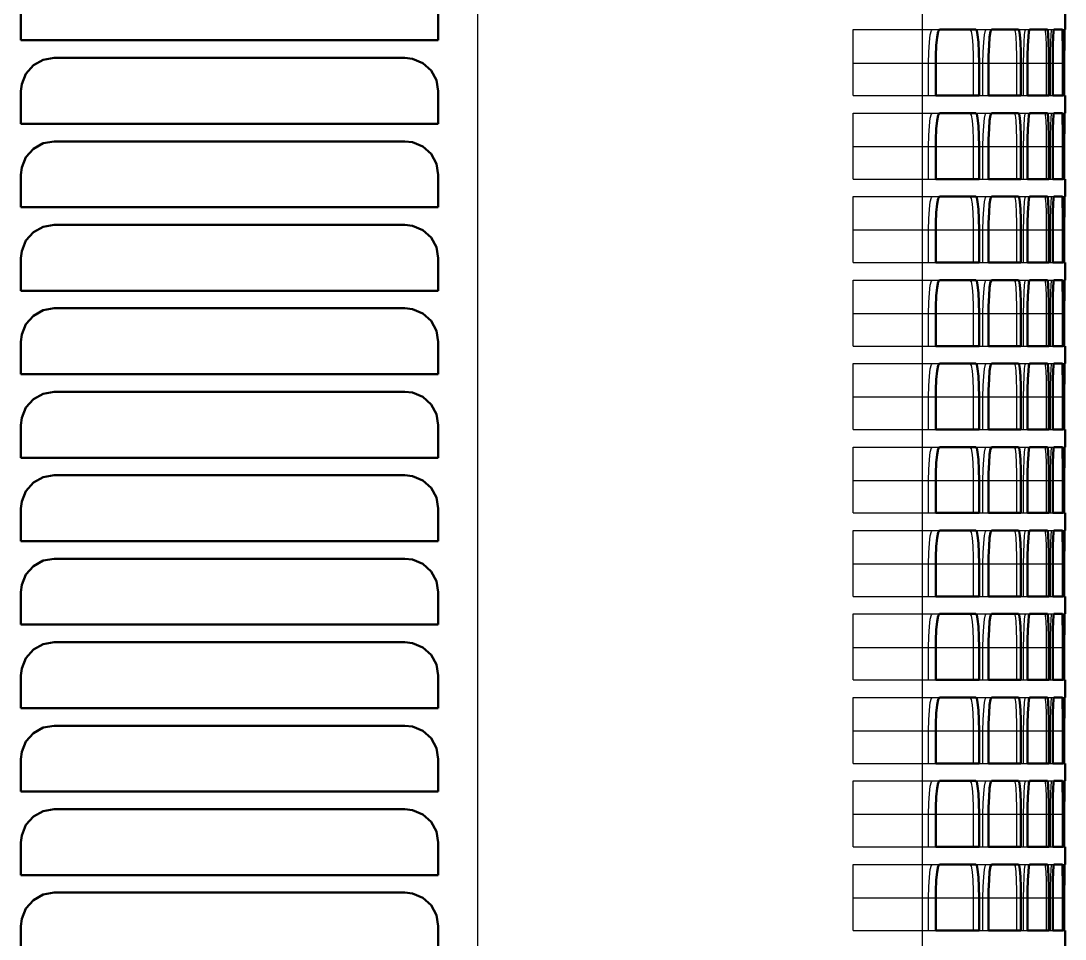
# Model space of a CAD drawing. Header units: inches. Extents: x -0.3 to 35.5, y 0 to 41.5.
# Drawn here: x 29.02 to 35.27, y 25.8 to 31.3 of the extents above; entities that cross this region are included whole.
import ezdxf

# ---------------------------------------------------------------- set-up
doc = ezdxf.new("R2010")
doc.units = ezdxf.units.IN
doc.header["$MEASUREMENT"] = 0
doc.linetypes.add('Dashed', pattern=[2, 1, -1])
for name, color, linetype, lineweight in [('AM_0', 7, 'Continuous', 50), ('AM_4', 3, 'Continuous', 25), ('AM_9', 6, 'Dashed', 25)]:
    doc.layers.add(name, color=color, linetype=linetype, lineweight=lineweight)

msp = doc.modelspace()

# ---------------------------------------------------------------- linework, layer by layer
at = {"layer": 'AM_0'}
for p, q in [((29.016, 31.381), (29.016, 31.186)), ((31.516, 31.186), (31.516, 31.381)), ((35.27, 31.355), (35.27, 31.25)), ((34.7361, 31.25), (34.5177, 31.25)), ((34.9915, 31.25), (34.829, 31.25)), ((35.1644, 31.25), (35.0573, 31.25)), ((35.255, 31.25), (35.2032, 31.25)), ((35.27, 31.25), (35.2669, 31.25)), ((29.016, 31.186), (31.516, 31.186)), ((31.316, 31.081), (29.216, 31.081)), ((34.495, 31.05), (34.495, 30.855)), ((34.7549, 30.855), (34.7549, 31.05)), ((34.8116, 31.05), (34.8116, 30.855)), ((35.0051, 30.855), (35.0051, 31.05)), ((35.0452, 31.05), (35.0452, 30.855)), ((35.1727, 30.855), (35.1727, 31.05)), ((35.1963, 31.05), (35.1963, 30.855)), ((35.258, 30.855), (35.258, 31.05)), ((35.2652, 31.05), (35.2652, 30.855)), ((29.016, 30.881), (29.016, 30.686)), ((31.516, 30.686), (31.516, 30.881)), ((34.495, 30.855), (34.7549, 30.855)), ((34.8116, 30.855), (35.0051, 30.855)), ((35.0452, 30.855), (35.1727, 30.855)), ((35.1963, 30.855), (35.258, 30.855)), ((35.2652, 30.855), (35.27, 30.855)), ((35.27, 30.855), (35.27, 30.75)), ((34.7361, 30.75), (34.5177, 30.75)), ((34.9915, 30.75), (34.829, 30.75)), ((35.1644, 30.75), (35.0573, 30.75)), ((35.255, 30.75), (35.2032, 30.75)), ((35.27, 30.75), (35.2669, 30.75)), ((29.016, 30.686), (31.516, 30.686)), ((31.316, 30.581), (29.216, 30.581)), ((34.495, 30.55), (34.495, 30.355)), ((34.7549, 30.355), (34.7549, 30.55)), ((34.8116, 30.55), (34.8116, 30.355)), ((35.0051, 30.355), (35.0051, 30.55)), ((35.0452, 30.55), (35.0452, 30.355)), ((35.1727, 30.355), (35.1727, 30.55)), ((35.1963, 30.55), (35.1963, 30.355)), ((35.258, 30.355), (35.258, 30.55)), ((35.2652, 30.55), (35.2652, 30.355)), ((29.016, 30.381), (29.016, 30.186)), ((31.516, 30.186), (31.516, 30.381)), ((34.495, 30.355), (34.7549, 30.355)), ((34.8116, 30.355), (35.0051, 30.355)), ((35.0452, 30.355), (35.1727, 30.355)), ((35.1963, 30.355), (35.258, 30.355)), ((35.2652, 30.355), (35.27, 30.355)), ((35.27, 30.355), (35.27, 30.25)), ((34.7361, 30.25), (34.5177, 30.25)), ((34.9915, 30.25), (34.829, 30.25)), ((35.1644, 30.25), (35.0573, 30.25)), ((35.255, 30.25), (35.2032, 30.25)), ((35.27, 30.25), (35.2669, 30.25)), ((29.016, 30.186), (31.516, 30.186)), ((31.316, 30.081), (29.216, 30.081)), ((34.495, 30.05), (34.495, 29.855)), ((34.7549, 29.855), (34.7549, 30.05)), ((34.8116, 30.05), (34.8116, 29.855)), ((35.0051, 29.855), (35.0051, 30.05)), ((35.0452, 30.05), (35.0452, 29.855)), ((35.1727, 29.855), (35.1727, 30.05)), ((35.1963, 30.05), (35.1963, 29.855)), ((35.258, 29.855), (35.258, 30.05)), ((35.2652, 30.05), (35.2652, 29.855)), ((29.016, 29.881), (29.016, 29.686)), ((31.516, 29.686), (31.516, 29.881)), ((34.495, 29.855), (34.7549, 29.855)), ((34.8116, 29.855), (35.0051, 29.855)), ((35.0452, 29.855), (35.1727, 29.855)), ((35.1963, 29.855), (35.258, 29.855)), ((35.2652, 29.855), (35.27, 29.855)), ((35.27, 29.855), (35.27, 29.75)), ((34.7361, 29.75), (34.5177, 29.75)), ((34.9915, 29.75), (34.829, 29.75)), ((35.1644, 29.75), (35.0573, 29.75)), ((35.255, 29.75), (35.2032, 29.75)), ((35.27, 29.75), (35.2669, 29.75)), ((29.016, 29.686), (31.516, 29.686)), ((31.316, 29.581), (29.216, 29.581)), ((34.495, 29.55), (34.495, 29.355)), ((34.7549, 29.355), (34.7549, 29.55)), ((34.8116, 29.55), (34.8116, 29.355)), ((35.0051, 29.355), (35.0051, 29.55)), ((35.0452, 29.55), (35.0452, 29.355)), ((35.1727, 29.355), (35.1727, 29.55)), ((35.1963, 29.55), (35.1963, 29.355)), ((35.258, 29.355), (35.258, 29.55)), ((35.2652, 29.55), (35.2652, 29.355)), ((29.016, 29.381), (29.016, 29.186)), ((31.516, 29.186), (31.516, 29.381)), ((34.495, 29.355), (34.7549, 29.355)), ((34.8116, 29.355), (35.0051, 29.355)), ((35.0452, 29.355), (35.1727, 29.355)), ((35.1963, 29.355), (35.258, 29.355)), ((35.2652, 29.355), (35.27, 29.355)), ((35.27, 29.355), (35.27, 29.25)), ((34.7361, 29.25), (34.5177, 29.25)), ((34.9915, 29.25), (34.829, 29.25)), ((35.1644, 29.25), (35.0573, 29.25)), ((35.255, 29.25), (35.2032, 29.25)), ((35.27, 29.25), (35.2669, 29.25)), ((29.016, 29.186), (31.516, 29.186)), ((31.316, 29.081), (29.216, 29.081)), ((34.495, 29.05), (34.495, 28.855)), ((34.7549, 28.855), (34.7549, 29.05)), ((34.8116, 29.05), (34.8116, 28.855)), ((35.0051, 28.855), (35.0051, 29.05)), ((35.0452, 29.05), (35.0452, 28.855)), ((35.1727, 28.855), (35.1727, 29.05)), ((35.1963, 29.05), (35.1963, 28.855)), ((35.258, 28.855), (35.258, 29.05)), ((35.2652, 29.05), (35.2652, 28.855)), ((29.016, 28.881), (29.016, 28.686)), ((31.516, 28.686), (31.516, 28.881)), ((34.495, 28.855), (34.7549, 28.855)), ((34.8116, 28.855), (35.0051, 28.855)), ((35.0452, 28.855), (35.1727, 28.855)), ((35.1963, 28.855), (35.258, 28.855)), ((35.2652, 28.855), (35.27, 28.855)), ((35.27, 28.855), (35.27, 28.75)), ((34.7361, 28.75), (34.5177, 28.75)), ((34.9915, 28.75), (34.829, 28.75)), ((35.1644, 28.75), (35.0573, 28.75)), ((35.255, 28.75), (35.2032, 28.75)), ((35.27, 28.75), (35.2669, 28.75)), ((29.016, 28.686), (31.516, 28.686)), ((31.316, 28.581), (29.216, 28.581)), ((34.495, 28.55), (34.495, 28.355)), ((34.7549, 28.355), (34.7549, 28.55)), ((34.8116, 28.55), (34.8116, 28.355)), ((35.0051, 28.355), (35.0051, 28.55)), ((35.0452, 28.55), (35.0452, 28.355)), ((35.1727, 28.355), (35.1727, 28.55)), ((35.1963, 28.55), (35.1963, 28.355)), ((35.258, 28.355), (35.258, 28.55)), ((35.2652, 28.55), (35.2652, 28.355)), ((29.016, 28.381), (29.016, 28.186)), ((31.516, 28.186), (31.516, 28.381)), ((34.495, 28.355), (34.7549, 28.355)), ((34.8116, 28.355), (35.0051, 28.355)), ((35.0452, 28.355), (35.1727, 28.355)), ((35.1963, 28.355), (35.258, 28.355)), ((35.2652, 28.355), (35.27, 28.355)), ((35.27, 28.355), (35.27, 28.25)), ((34.7361, 28.25), (34.5177, 28.25)), ((34.9915, 28.25), (34.829, 28.25)), ((35.1644, 28.25), (35.0573, 28.25)), ((35.255, 28.25), (35.2032, 28.25)), ((35.27, 28.25), (35.2669, 28.25)), ((29.016, 28.186), (31.516, 28.186)), ((31.316, 28.081), (29.216, 28.081)), ((34.495, 28.05), (34.495, 27.855)), ((34.7549, 27.855), (34.7549, 28.05)), ((34.8116, 28.05), (34.8116, 27.855)), ((35.0051, 27.855), (35.0051, 28.05)), ((35.0452, 28.05), (35.0452, 27.855)), ((35.1727, 27.855), (35.1727, 28.05)), ((35.1963, 28.05), (35.1963, 27.855)), ((35.258, 27.855), (35.258, 28.05)), ((35.2652, 28.05), (35.2652, 27.855)), ((29.016, 27.881), (29.016, 27.686)), ((31.516, 27.686), (31.516, 27.881)), ((34.495, 27.855), (34.7549, 27.855)), ((34.8116, 27.855), (35.0051, 27.855)), ((35.0452, 27.855), (35.1727, 27.855)), ((35.1963, 27.855), (35.258, 27.855)), ((35.2652, 27.855), (35.27, 27.855)), ((35.27, 27.855), (35.27, 27.75)), ((34.7361, 27.75), (34.5177, 27.75)), ((34.9915, 27.75), (34.829, 27.75)), ((35.1644, 27.75), (35.0573, 27.75)), ((35.255, 27.75), (35.2032, 27.75)), ((35.27, 27.75), (35.2669, 27.75)), ((29.016, 27.686), (31.516, 27.686)), ((31.316, 27.581), (29.216, 27.581)), ((34.495, 27.55), (34.495, 27.355)), ((34.7549, 27.355), (34.7549, 27.55)), ((34.8116, 27.55), (34.8116, 27.355)), ((35.0051, 27.355), (35.0051, 27.55)), ((35.0452, 27.55), (35.0452, 27.355)), ((35.1727, 27.355), (35.1727, 27.55)), ((35.1963, 27.55), (35.1963, 27.355)), ((35.258, 27.355), (35.258, 27.55)), ((35.2652, 27.55), (35.2652, 27.355)), ((29.016, 27.381), (29.016, 27.186)), ((31.516, 27.186), (31.516, 27.381)), ((34.495, 27.355), (34.7549, 27.355)), ((34.8116, 27.355), (35.0051, 27.355)), ((35.0452, 27.355), (35.1727, 27.355)), ((35.1963, 27.355), (35.258, 27.355)), ((35.2652, 27.355), (35.27, 27.355)), ((35.27, 27.355), (35.27, 27.25)), ((34.7361, 27.25), (34.5177, 27.25)), ((34.9915, 27.25), (34.829, 27.25)), ((35.1644, 27.25), (35.0573, 27.25)), ((35.255, 27.25), (35.2032, 27.25)), ((35.27, 27.25), (35.2669, 27.25)), ((29.016, 27.186), (31.516, 27.186)), ((31.316, 27.081), (29.216, 27.081)), ((34.495, 27.05), (34.495, 26.855)), ((34.7549, 26.855), (34.7549, 27.05)), ((34.8116, 27.05), (34.8116, 26.855)), ((35.0051, 26.855), (35.0051, 27.05)), ((35.0452, 27.05), (35.0452, 26.855)), ((35.1727, 26.855), (35.1727, 27.05)), ((35.1963, 27.05), (35.1963, 26.855)), ((35.258, 26.855), (35.258, 27.05)), ((35.2652, 27.05), (35.2652, 26.855)), ((29.016, 26.881), (29.016, 26.686)), ((31.516, 26.686), (31.516, 26.881)), ((34.495, 26.855), (34.7549, 26.855)), ((34.8116, 26.855), (35.0051, 26.855)), ((35.0452, 26.855), (35.1727, 26.855)), ((35.1963, 26.855), (35.258, 26.855)), ((35.2652, 26.855), (35.27, 26.855)), ((35.27, 26.855), (35.27, 26.75)), ((34.7361, 26.75), (34.5177, 26.75)), ((34.9915, 26.75), (34.829, 26.75)), ((35.1644, 26.75), (35.0573, 26.75)), ((35.255, 26.75), (35.2032, 26.75)), ((35.27, 26.75), (35.2669, 26.75)), ((29.016, 26.686), (31.516, 26.686)), ((31.316, 26.581), (29.216, 26.581)), ((34.495, 26.55), (34.495, 26.355)), ((34.7549, 26.355), (34.7549, 26.55)), ((34.8116, 26.55), (34.8116, 26.355)), ((35.0051, 26.355), (35.0051, 26.55)), ((35.0452, 26.55), (35.0452, 26.355)), ((35.1727, 26.355), (35.1727, 26.55)), ((35.1963, 26.55), (35.1963, 26.355)), ((35.258, 26.355), (35.258, 26.55)), ((35.2652, 26.55), (35.2652, 26.355)), ((29.016, 26.381), (29.016, 26.186)), ((31.516, 26.186), (31.516, 26.381)), ((34.495, 26.355), (34.7549, 26.355)), ((34.8116, 26.355), (35.0051, 26.355)), ((35.0452, 26.355), (35.1727, 26.355)), ((35.1963, 26.355), (35.258, 26.355)), ((35.2652, 26.355), (35.27, 26.355)), ((35.27, 26.355), (35.27, 26.25)), ((34.7361, 26.25), (34.5177, 26.25)), ((34.9915, 26.25), (34.829, 26.25)), ((35.1644, 26.25), (35.0573, 26.25)), ((35.255, 26.25), (35.2032, 26.25)), ((35.27, 26.25), (35.2669, 26.25)), ((29.016, 26.186), (31.516, 26.186)), ((31.316, 26.081), (29.216, 26.081)), ((34.495, 26.05), (34.495, 25.855)), ((34.7549, 25.855), (34.7549, 26.05)), ((34.8116, 26.05), (34.8116, 25.855)), ((35.0051, 25.855), (35.0051, 26.05)), ((35.0452, 26.05), (35.0452, 25.855)), ((35.1727, 25.855), (35.1727, 26.05)), ((35.1963, 26.05), (35.1963, 25.855)), ((35.258, 25.855), (35.258, 26.05)), ((35.2652, 26.05), (35.2652, 25.855)), ((29.016, 25.881), (29.016, 25.686)), ((31.516, 25.686), (31.516, 25.881)), ((34.495, 25.855), (34.7549, 25.855)), ((34.8116, 25.855), (35.0051, 25.855)), ((35.0452, 25.855), (35.1727, 25.855)), ((35.1963, 25.855), (35.258, 25.855)), ((35.2652, 25.855), (35.27, 25.855)), ((35.27, 25.855), (35.27, 25.75))]:
    msp.add_line(p, q, dxfattribs=at)
for points in [[(34.5177, 31.25), (34.5102, 31.2386), (34.5035, 31.2057), (34.4984, 31.155), (34.4955, 31.0927), (34.495, 31.05)], [(34.7549, 31.05), (34.7538, 31.116), (34.7508, 31.1745), (34.7461, 31.2192), (34.7403, 31.2449), (34.7361, 31.25)], [(34.829, 31.25), (34.8232, 31.2387), (34.8181, 31.2059), (34.8142, 31.1554), (34.812, 31.0932), (34.8116, 31.05)], [(35.0051, 31.05), (35.0043, 31.1161), (35.0021, 31.1747), (34.9988, 31.2194), (34.9946, 31.245), (34.9915, 31.25)], [(35.0573, 31.25), (35.0533, 31.2387), (35.0498, 31.206), (35.047, 31.1557), (35.0455, 31.0936), (35.0452, 31.05)], [(35.1727, 31.05), (35.1722, 31.1162), (35.1709, 31.1749), (35.1688, 31.2195), (35.1662, 31.2451), (35.1644, 31.25)], [(35.2032, 31.25), (35.2009, 31.2387), (35.1989, 31.2061), (35.1974, 31.1559), (35.1965, 31.0938), (35.1963, 31.05)], [(35.258, 31.05), (35.2579, 31.1162), (35.2574, 31.1749), (35.2567, 31.2196), (35.2557, 31.2451), (35.255, 31.25)], [(35.2669, 31.25), (35.2664, 31.2387), (35.2659, 31.2062), (35.2655, 31.156), (35.2653, 31.0939), (35.2652, 31.05)], [(29.216, 31.081), (29.1496, 31.0696), (29.0906, 31.0368), (29.046, 30.9863), (29.0207, 30.924), (29.016, 30.881)], [(31.516, 30.881), (31.5048, 30.9469), (31.4727, 31.0053), (31.4231, 31.0499), (31.3612, 31.0758), (31.316, 31.081)], [(34.5177, 30.75), (34.5102, 30.7386), (34.5035, 30.7057), (34.4984, 30.655), (34.4955, 30.5927), (34.495, 30.55)], [(34.7549, 30.55), (34.7538, 30.616), (34.7508, 30.6745), (34.7461, 30.7192), (34.7403, 30.7449), (34.7361, 30.75)], [(34.829, 30.75), (34.8232, 30.7387), (34.8181, 30.7059), (34.8142, 30.6554), (34.812, 30.5932), (34.8116, 30.55)], [(35.0051, 30.55), (35.0043, 30.6161), (35.0021, 30.6747), (34.9988, 30.7194), (34.9946, 30.745), (34.9915, 30.75)], [(35.0573, 30.75), (35.0533, 30.7387), (35.0498, 30.706), (35.047, 30.6557), (35.0455, 30.5936), (35.0452, 30.55)], [(35.1727, 30.55), (35.1722, 30.6162), (35.1709, 30.6749), (35.1688, 30.7195), (35.1662, 30.7451), (35.1644, 30.75)], [(35.2032, 30.75), (35.2009, 30.7387), (35.1989, 30.7061), (35.1974, 30.6559), (35.1965, 30.5938), (35.1963, 30.55)], [(35.258, 30.55), (35.2579, 30.6162), (35.2574, 30.6749), (35.2567, 30.7196), (35.2557, 30.7451), (35.255, 30.75)], [(35.2669, 30.75), (35.2664, 30.7387), (35.2659, 30.7062), (35.2655, 30.656), (35.2653, 30.5939), (35.2652, 30.55)], [(29.216, 30.581), (29.1496, 30.5696), (29.0906, 30.5368), (29.046, 30.4863), (29.0207, 30.424), (29.016, 30.381)], [(31.516, 30.381), (31.5048, 30.4469), (31.4727, 30.5053), (31.4231, 30.5499), (31.3612, 30.5758), (31.316, 30.581)], [(34.5177, 30.25), (34.5102, 30.2386), (34.5035, 30.2057), (34.4984, 30.155), (34.4955, 30.0927), (34.495, 30.05)], [(34.7549, 30.05), (34.7538, 30.116), (34.7508, 30.1745), (34.7461, 30.2192), (34.7403, 30.2449), (34.7361, 30.25)], [(34.829, 30.25), (34.8232, 30.2387), (34.8181, 30.2059), (34.8142, 30.1554), (34.812, 30.0932), (34.8116, 30.05)], [(35.0051, 30.05), (35.0043, 30.1161), (35.0021, 30.1747), (34.9988, 30.2194), (34.9946, 30.245), (34.9915, 30.25)], [(35.0573, 30.25), (35.0533, 30.2387), (35.0498, 30.206), (35.047, 30.1557), (35.0455, 30.0936), (35.0452, 30.05)], [(35.1727, 30.05), (35.1722, 30.1162), (35.1709, 30.1749), (35.1688, 30.2195), (35.1662, 30.2451), (35.1644, 30.25)], [(35.2032, 30.25), (35.2009, 30.2387), (35.1989, 30.2061), (35.1974, 30.1559), (35.1965, 30.0938), (35.1963, 30.05)], [(35.258, 30.05), (35.2579, 30.1162), (35.2574, 30.1749), (35.2567, 30.2196), (35.2557, 30.2451), (35.255, 30.25)], [(35.2669, 30.25), (35.2664, 30.2387), (35.2659, 30.2062), (35.2655, 30.156), (35.2653, 30.0939), (35.2652, 30.05)], [(29.216, 30.081), (29.1496, 30.0696), (29.0906, 30.0368), (29.046, 29.9863), (29.0207, 29.924), (29.016, 29.881)], [(31.516, 29.881), (31.5048, 29.9469), (31.4727, 30.0053), (31.4231, 30.0499), (31.3612, 30.0758), (31.316, 30.081)], [(34.5177, 29.75), (34.5102, 29.7386), (34.5035, 29.7057), (34.4984, 29.655), (34.4955, 29.5927), (34.495, 29.55)], [(34.7549, 29.55), (34.7538, 29.616), (34.7508, 29.6745), (34.7461, 29.7192), (34.7403, 29.7449), (34.7361, 29.75)], [(34.829, 29.75), (34.8232, 29.7387), (34.8181, 29.7059), (34.8142, 29.6554), (34.812, 29.5932), (34.8116, 29.55)], [(35.0051, 29.55), (35.0043, 29.6161), (35.0021, 29.6747), (34.9988, 29.7194), (34.9946, 29.745), (34.9915, 29.75)], [(35.0573, 29.75), (35.0533, 29.7387), (35.0498, 29.706), (35.047, 29.6557), (35.0455, 29.5936), (35.0452, 29.55)], [(35.1727, 29.55), (35.1722, 29.6162), (35.1709, 29.6749), (35.1688, 29.7195), (35.1662, 29.7451), (35.1644, 29.75)], [(35.2032, 29.75), (35.2009, 29.7387), (35.1989, 29.7061), (35.1974, 29.6559), (35.1965, 29.5938), (35.1963, 29.55)], [(35.258, 29.55), (35.2579, 29.6162), (35.2574, 29.6749), (35.2567, 29.7196), (35.2557, 29.7451), (35.255, 29.75)], [(35.2669, 29.75), (35.2664, 29.7387), (35.2659, 29.7062), (35.2655, 29.656), (35.2653, 29.5939), (35.2652, 29.55)], [(29.216, 29.581), (29.1496, 29.5696), (29.0906, 29.5368), (29.046, 29.4863), (29.0207, 29.424), (29.016, 29.381)], [(31.516, 29.381), (31.5048, 29.4469), (31.4727, 29.5053), (31.4231, 29.5499), (31.3612, 29.5758), (31.316, 29.581)], [(34.5177, 29.25), (34.5102, 29.2386), (34.5035, 29.2057), (34.4984, 29.155), (34.4955, 29.0927), (34.495, 29.05)], [(34.7549, 29.05), (34.7538, 29.116), (34.7508, 29.1745), (34.7461, 29.2192), (34.7403, 29.2449), (34.7361, 29.25)], [(34.829, 29.25), (34.8232, 29.2387), (34.8181, 29.2059), (34.8142, 29.1554), (34.812, 29.0932), (34.8116, 29.05)], [(35.0051, 29.05), (35.0043, 29.1161), (35.0021, 29.1747), (34.9988, 29.2194), (34.9946, 29.245), (34.9915, 29.25)], [(35.0573, 29.25), (35.0533, 29.2387), (35.0498, 29.206), (35.047, 29.1557), (35.0455, 29.0936), (35.0452, 29.05)], [(35.1727, 29.05), (35.1722, 29.1162), (35.1709, 29.1749), (35.1688, 29.2195), (35.1662, 29.2451), (35.1644, 29.25)], [(35.2032, 29.25), (35.2009, 29.2387), (35.1989, 29.2061), (35.1974, 29.1559), (35.1965, 29.0938), (35.1963, 29.05)], [(35.258, 29.05), (35.2579, 29.1162), (35.2574, 29.1749), (35.2567, 29.2196), (35.2557, 29.2451), (35.255, 29.25)], [(35.2669, 29.25), (35.2664, 29.2387), (35.2659, 29.2062), (35.2655, 29.156), (35.2653, 29.0939), (35.2652, 29.05)], [(29.216, 29.081), (29.1496, 29.0696), (29.0906, 29.0368), (29.046, 28.9863), (29.0207, 28.924), (29.016, 28.881)], [(31.516, 28.881), (31.5048, 28.9469), (31.4727, 29.0053), (31.4231, 29.0499), (31.3612, 29.0758), (31.316, 29.081)], [(34.5177, 28.75), (34.5102, 28.7386), (34.5035, 28.7057), (34.4984, 28.655), (34.4955, 28.5927), (34.495, 28.55)], [(34.7549, 28.55), (34.7538, 28.616), (34.7508, 28.6745), (34.7461, 28.7192), (34.7403, 28.7449), (34.7361, 28.75)], [(34.829, 28.75), (34.8232, 28.7387), (34.8181, 28.7059), (34.8142, 28.6554), (34.812, 28.5932), (34.8116, 28.55)], [(35.0051, 28.55), (35.0043, 28.6161), (35.0021, 28.6747), (34.9988, 28.7194), (34.9946, 28.745), (34.9915, 28.75)], [(35.0573, 28.75), (35.0533, 28.7387), (35.0498, 28.706), (35.047, 28.6557), (35.0455, 28.5936), (35.0452, 28.55)], [(35.1727, 28.55), (35.1722, 28.6162), (35.1709, 28.6749), (35.1688, 28.7195), (35.1662, 28.7451), (35.1644, 28.75)], [(35.2032, 28.75), (35.2009, 28.7387), (35.1989, 28.7061), (35.1974, 28.6559), (35.1965, 28.5938), (35.1963, 28.55)], [(35.258, 28.55), (35.2579, 28.6162), (35.2574, 28.6749), (35.2567, 28.7196), (35.2557, 28.7451), (35.255, 28.75)], [(35.2669, 28.75), (35.2664, 28.7387), (35.2659, 28.7062), (35.2655, 28.656), (35.2653, 28.5939), (35.2652, 28.55)], [(29.216, 28.581), (29.1496, 28.5696), (29.0906, 28.5368), (29.046, 28.4863), (29.0207, 28.424), (29.016, 28.381)], [(31.516, 28.381), (31.5048, 28.4469), (31.4727, 28.5053), (31.4231, 28.5499), (31.3612, 28.5758), (31.316, 28.581)], [(34.5177, 28.25), (34.5102, 28.2386), (34.5035, 28.2057), (34.4984, 28.155), (34.4955, 28.0927), (34.495, 28.05)], [(34.7549, 28.05), (34.7538, 28.116), (34.7508, 28.1745), (34.7461, 28.2192), (34.7403, 28.2449), (34.7361, 28.25)], [(34.829, 28.25), (34.8232, 28.2387), (34.8181, 28.2059), (34.8142, 28.1554), (34.812, 28.0932), (34.8116, 28.05)], [(35.0051, 28.05), (35.0043, 28.1161), (35.0021, 28.1747), (34.9988, 28.2194), (34.9946, 28.245), (34.9915, 28.25)], [(35.0573, 28.25), (35.0533, 28.2387), (35.0498, 28.206), (35.047, 28.1557), (35.0455, 28.0936), (35.0452, 28.05)], [(35.1727, 28.05), (35.1722, 28.1162), (35.1709, 28.1749), (35.1688, 28.2195), (35.1662, 28.2451), (35.1644, 28.25)], [(35.2032, 28.25), (35.2009, 28.2387), (35.1989, 28.2061), (35.1974, 28.1559), (35.1965, 28.0938), (35.1963, 28.05)], [(35.258, 28.05), (35.2579, 28.1162), (35.2574, 28.1749), (35.2567, 28.2196), (35.2557, 28.2451), (35.255, 28.25)], [(35.2669, 28.25), (35.2664, 28.2387), (35.2659, 28.2062), (35.2655, 28.156), (35.2653, 28.0939), (35.2652, 28.05)], [(29.216, 28.081), (29.1496, 28.0696), (29.0906, 28.0368), (29.046, 27.9863), (29.0207, 27.924), (29.016, 27.881)], [(31.516, 27.881), (31.5048, 27.9469), (31.4727, 28.0053), (31.4231, 28.0499), (31.3612, 28.0758), (31.316, 28.081)], [(34.5177, 27.75), (34.5102, 27.7386), (34.5035, 27.7057), (34.4984, 27.655), (34.4955, 27.5927), (34.495, 27.55)], [(34.7549, 27.55), (34.7538, 27.616), (34.7508, 27.6745), (34.7461, 27.7192), (34.7403, 27.7449), (34.7361, 27.75)], [(34.829, 27.75), (34.8232, 27.7387), (34.8181, 27.7059), (34.8142, 27.6554), (34.812, 27.5932), (34.8116, 27.55)], [(35.0051, 27.55), (35.0043, 27.6161), (35.0021, 27.6747), (34.9988, 27.7194), (34.9946, 27.745), (34.9915, 27.75)], [(35.0573, 27.75), (35.0533, 27.7387), (35.0498, 27.706), (35.047, 27.6557), (35.0455, 27.5936), (35.0452, 27.55)], [(35.1727, 27.55), (35.1722, 27.6162), (35.1709, 27.6749), (35.1688, 27.7195), (35.1662, 27.7451), (35.1644, 27.75)], [(35.2032, 27.75), (35.2009, 27.7387), (35.1989, 27.7061), (35.1974, 27.6559), (35.1965, 27.5938), (35.1963, 27.55)], [(35.258, 27.55), (35.2579, 27.6162), (35.2574, 27.6749), (35.2567, 27.7196), (35.2557, 27.7451), (35.255, 27.75)], [(35.2669, 27.75), (35.2664, 27.7387), (35.2659, 27.7062), (35.2655, 27.656), (35.2653, 27.5939), (35.2652, 27.55)], [(29.216, 27.581), (29.1496, 27.5696), (29.0906, 27.5368), (29.046, 27.4863), (29.0207, 27.424), (29.016, 27.381)], [(31.516, 27.381), (31.5048, 27.4469), (31.4727, 27.5053), (31.4231, 27.5499), (31.3612, 27.5758), (31.316, 27.581)], [(34.5177, 27.25), (34.5102, 27.2386), (34.5035, 27.2057), (34.4984, 27.155), (34.4955, 27.0927), (34.495, 27.05)], [(34.7549, 27.05), (34.7538, 27.116), (34.7508, 27.1745), (34.7461, 27.2192), (34.7403, 27.2449), (34.7361, 27.25)], [(34.829, 27.25), (34.8232, 27.2387), (34.8181, 27.2059), (34.8142, 27.1554), (34.812, 27.0932), (34.8116, 27.05)], [(35.0051, 27.05), (35.0043, 27.1161), (35.0021, 27.1747), (34.9988, 27.2194), (34.9946, 27.245), (34.9915, 27.25)], [(35.0573, 27.25), (35.0533, 27.2387), (35.0498, 27.206), (35.047, 27.1557), (35.0455, 27.0936), (35.0452, 27.05)], [(35.1727, 27.05), (35.1722, 27.1162), (35.1709, 27.1749), (35.1688, 27.2195), (35.1662, 27.2451), (35.1644, 27.25)], [(35.2032, 27.25), (35.2009, 27.2387), (35.1989, 27.2061), (35.1974, 27.1559), (35.1965, 27.0938), (35.1963, 27.05)], [(35.258, 27.05), (35.2579, 27.1162), (35.2574, 27.1749), (35.2567, 27.2196), (35.2557, 27.2451), (35.255, 27.25)], [(35.2669, 27.25), (35.2664, 27.2387), (35.2659, 27.2062), (35.2655, 27.156), (35.2653, 27.0939), (35.2652, 27.05)], [(29.216, 27.081), (29.1496, 27.0696), (29.0906, 27.0368), (29.046, 26.9863), (29.0207, 26.924), (29.016, 26.881)], [(31.516, 26.881), (31.5048, 26.9469), (31.4727, 27.0053), (31.4231, 27.0499), (31.3612, 27.0758), (31.316, 27.081)], [(34.5177, 26.75), (34.5102, 26.7386), (34.5035, 26.7057), (34.4984, 26.655), (34.4955, 26.5927), (34.495, 26.55)], [(34.7549, 26.55), (34.7538, 26.616), (34.7508, 26.6745), (34.7461, 26.7192), (34.7403, 26.7449), (34.7361, 26.75)], [(34.829, 26.75), (34.8232, 26.7387), (34.8181, 26.7059), (34.8142, 26.6554), (34.812, 26.5932), (34.8116, 26.55)], [(35.0051, 26.55), (35.0043, 26.6161), (35.0021, 26.6747), (34.9988, 26.7194), (34.9946, 26.745), (34.9915, 26.75)], [(35.0573, 26.75), (35.0533, 26.7387), (35.0498, 26.706), (35.047, 26.6557), (35.0455, 26.5936), (35.0452, 26.55)], [(35.1727, 26.55), (35.1722, 26.6162), (35.1709, 26.6749), (35.1688, 26.7195), (35.1662, 26.7451), (35.1644, 26.75)], [(35.2032, 26.75), (35.2009, 26.7387), (35.1989, 26.7061), (35.1974, 26.6559), (35.1965, 26.5938), (35.1963, 26.55)], [(35.258, 26.55), (35.2579, 26.6162), (35.2574, 26.6749), (35.2567, 26.7196), (35.2557, 26.7451), (35.255, 26.75)], [(35.2669, 26.75), (35.2664, 26.7387), (35.2659, 26.7062), (35.2655, 26.656), (35.2653, 26.5939), (35.2652, 26.55)], [(29.216, 26.581), (29.1496, 26.5696), (29.0906, 26.5368), (29.046, 26.4863), (29.0207, 26.424), (29.016, 26.381)], [(31.516, 26.381), (31.5048, 26.4469), (31.4727, 26.5053), (31.4231, 26.5499), (31.3612, 26.5758), (31.316, 26.581)], [(34.5177, 26.25), (34.5102, 26.2386), (34.5035, 26.2057), (34.4984, 26.155), (34.4955, 26.0927), (34.495, 26.05)], [(34.7549, 26.05), (34.7538, 26.116), (34.7508, 26.1745), (34.7461, 26.2192), (34.7403, 26.2449), (34.7361, 26.25)], [(34.829, 26.25), (34.8232, 26.2387), (34.8181, 26.2059), (34.8142, 26.1554), (34.812, 26.0932), (34.8116, 26.05)], [(35.0051, 26.05), (35.0043, 26.1161), (35.0021, 26.1747), (34.9988, 26.2194), (34.9946, 26.245), (34.9915, 26.25)], [(35.0573, 26.25), (35.0533, 26.2387), (35.0498, 26.206), (35.047, 26.1557), (35.0455, 26.0936), (35.0452, 26.05)], [(35.1727, 26.05), (35.1722, 26.1162), (35.1709, 26.1749), (35.1688, 26.2195), (35.1662, 26.2451), (35.1644, 26.25)], [(35.2032, 26.25), (35.2009, 26.2387), (35.1989, 26.2061), (35.1974, 26.1559), (35.1965, 26.0938), (35.1963, 26.05)], [(35.258, 26.05), (35.2579, 26.1162), (35.2574, 26.1749), (35.2567, 26.2196), (35.2557, 26.2451), (35.255, 26.25)], [(35.2669, 26.25), (35.2664, 26.2387), (35.2659, 26.2062), (35.2655, 26.156), (35.2653, 26.0939), (35.2652, 26.05)], [(29.216, 26.081), (29.1496, 26.0696), (29.0906, 26.0368), (29.046, 25.9863), (29.0207, 25.924), (29.016, 25.881)], [(31.516, 25.881), (31.5048, 25.9469), (31.4727, 26.0053), (31.4231, 26.0499), (31.3612, 26.0758), (31.316, 26.081)]]:
    msp.add_lwpolyline(points, dxfattribs=at)
at = {"layer": 'AM_4'}
for p, q in [((31.7511, 41.5), (31.7511, 1.625)), ((34.4142, 41.5), (34.4142, 1.625)), ((34.495, 31.05), (34.7549, 31.05)), ((34.8116, 31.05), (35.0051, 31.05)), ((35.0452, 31.05), (35.1727, 31.05)), ((35.1963, 31.05), (35.258, 31.05)), ((34.495, 30.55), (34.7549, 30.55)), ((34.8116, 30.55), (35.0051, 30.55)), ((35.0452, 30.55), (35.1727, 30.55)), ((35.1963, 30.55), (35.258, 30.55)), ((34.495, 30.05), (34.7549, 30.05)), ((34.8116, 30.05), (35.0051, 30.05)), ((35.0452, 30.05), (35.1727, 30.05)), ((35.1963, 30.05), (35.258, 30.05)), ((34.495, 29.55), (34.7549, 29.55)), ((34.8116, 29.55), (35.0051, 29.55)), ((35.0452, 29.55), (35.1727, 29.55)), ((35.1963, 29.55), (35.258, 29.55)), ((34.495, 29.05), (34.7549, 29.05)), ((34.8116, 29.05), (35.0051, 29.05)), ((35.0452, 29.05), (35.1727, 29.05)), ((35.1963, 29.05), (35.258, 29.05)), ((34.495, 28.55), (34.7549, 28.55)), ((34.8116, 28.55), (35.0051, 28.55)), ((35.0452, 28.55), (35.1727, 28.55)), ((35.1963, 28.55), (35.258, 28.55)), ((34.495, 28.05), (34.7549, 28.05)), ((34.8116, 28.05), (35.0051, 28.05)), ((35.0452, 28.05), (35.1727, 28.05)), ((35.1963, 28.05), (35.258, 28.05)), ((34.495, 27.55), (34.7549, 27.55)), ((34.8116, 27.55), (35.0051, 27.55)), ((35.0452, 27.55), (35.1727, 27.55)), ((35.1963, 27.55), (35.258, 27.55)), ((34.495, 27.05), (34.7549, 27.05)), ((34.8116, 27.05), (35.0051, 27.05)), ((35.0452, 27.05), (35.1727, 27.05)), ((35.1963, 27.05), (35.258, 27.05)), ((34.495, 26.55), (34.7549, 26.55)), ((34.8116, 26.55), (35.0051, 26.55)), ((35.0452, 26.55), (35.1727, 26.55)), ((35.1963, 26.55), (35.258, 26.55)), ((34.495, 26.05), (34.7549, 26.05)), ((34.8116, 26.05), (35.0051, 26.05)), ((35.0452, 26.05), (35.1727, 26.05)), ((35.1963, 26.05), (35.258, 26.05))]:
    msp.add_line(p, q, dxfattribs=at)
at = {"layer": 'AM_9'}
for p, q in [((34, 30.855), (34, 31.25)), ((34, 31.25), (34.5177, 31.25)), ((34.7361, 31.25), (34.829, 31.25)), ((34.9915, 31.25), (35.0573, 31.25)), ((35.1644, 31.25), (35.2032, 31.25)), ((35.255, 31.25), (35.2669, 31.25)), ((34, 31.05), (34.495, 31.05)), ((34.4517, 30.855), (34.4517, 31.05)), ((34.7196, 31.05), (34.7196, 30.855)), ((34.7549, 31.05), (34.8116, 31.05)), ((34.7782, 30.855), (34.7782, 31.05)), ((34.9796, 31.05), (34.9796, 30.855)), ((35.0051, 31.05), (35.0452, 31.05)), ((35.0217, 30.855), (35.0217, 31.05)), ((35.157, 31.05), (35.157, 30.855)), ((35.1727, 31.05), (35.1963, 31.05)), ((35.1826, 30.855), (35.1826, 31.05)), ((35.2522, 31.05), (35.2522, 30.855)), ((35.258, 31.05), (35.2652, 31.05)), ((35.2613, 30.855), (35.2613, 31.05)), ((34, 30.855), (34.495, 30.855)), ((34.7549, 30.855), (34.8116, 30.855)), ((35.0051, 30.855), (35.0452, 30.855)), ((35.1727, 30.855), (35.1963, 30.855)), ((35.258, 30.855), (35.2652, 30.855)), ((34, 30.355), (34, 30.75)), ((34, 30.75), (34.5177, 30.75)), ((34.7361, 30.75), (34.829, 30.75)), ((34.9915, 30.75), (35.0573, 30.75)), ((35.1644, 30.75), (35.2032, 30.75)), ((35.255, 30.75), (35.2669, 30.75)), ((34, 30.55), (34.495, 30.55)), ((34.4517, 30.355), (34.4517, 30.55)), ((34.7196, 30.55), (34.7196, 30.355)), ((34.7549, 30.55), (34.8116, 30.55)), ((34.7782, 30.355), (34.7782, 30.55)), ((34.9796, 30.55), (34.9796, 30.355)), ((35.0051, 30.55), (35.0452, 30.55)), ((35.0217, 30.355), (35.0217, 30.55)), ((35.157, 30.55), (35.157, 30.355)), ((35.1727, 30.55), (35.1963, 30.55)), ((35.1826, 30.355), (35.1826, 30.55)), ((35.2522, 30.55), (35.2522, 30.355)), ((35.258, 30.55), (35.2652, 30.55)), ((35.2613, 30.355), (35.2613, 30.55)), ((34, 30.355), (34.495, 30.355)), ((34.7549, 30.355), (34.8116, 30.355)), ((35.0051, 30.355), (35.0452, 30.355)), ((35.1727, 30.355), (35.1963, 30.355)), ((35.258, 30.355), (35.2652, 30.355)), ((34, 29.855), (34, 30.25)), ((34, 30.25), (34.5177, 30.25)), ((34.7361, 30.25), (34.829, 30.25)), ((34.9915, 30.25), (35.0573, 30.25)), ((35.1644, 30.25), (35.2032, 30.25)), ((35.255, 30.25), (35.2669, 30.25)), ((34, 30.05), (34.495, 30.05)), ((34.4517, 29.855), (34.4517, 30.05)), ((34.7196, 30.05), (34.7196, 29.855)), ((34.7549, 30.05), (34.8116, 30.05)), ((34.7782, 29.855), (34.7782, 30.05)), ((34.9796, 30.05), (34.9796, 29.855)), ((35.0051, 30.05), (35.0452, 30.05)), ((35.0217, 29.855), (35.0217, 30.05)), ((35.157, 30.05), (35.157, 29.855)), ((35.1727, 30.05), (35.1963, 30.05)), ((35.1826, 29.855), (35.1826, 30.05)), ((35.2522, 30.05), (35.2522, 29.855)), ((35.258, 30.05), (35.2652, 30.05)), ((35.2613, 29.855), (35.2613, 30.05)), ((34, 29.855), (34.495, 29.855)), ((34.7549, 29.855), (34.8116, 29.855)), ((35.0051, 29.855), (35.0452, 29.855)), ((35.1727, 29.855), (35.1963, 29.855)), ((35.258, 29.855), (35.2652, 29.855)), ((34, 29.355), (34, 29.75)), ((34, 29.75), (34.5177, 29.75)), ((34.7361, 29.75), (34.829, 29.75)), ((34.9915, 29.75), (35.0573, 29.75)), ((35.1644, 29.75), (35.2032, 29.75)), ((35.255, 29.75), (35.2669, 29.75)), ((34, 29.55), (34.495, 29.55)), ((34.4517, 29.355), (34.4517, 29.55)), ((34.7196, 29.55), (34.7196, 29.355)), ((34.7549, 29.55), (34.8116, 29.55)), ((34.7782, 29.355), (34.7782, 29.55)), ((34.9796, 29.55), (34.9796, 29.355)), ((35.0051, 29.55), (35.0452, 29.55)), ((35.0217, 29.355), (35.0217, 29.55)), ((35.157, 29.55), (35.157, 29.355)), ((35.1727, 29.55), (35.1963, 29.55)), ((35.1826, 29.355), (35.1826, 29.55)), ((35.2522, 29.55), (35.2522, 29.355)), ((35.258, 29.55), (35.2652, 29.55)), ((35.2613, 29.355), (35.2613, 29.55)), ((34, 29.355), (34.495, 29.355)), ((34.7549, 29.355), (34.8116, 29.355)), ((35.0051, 29.355), (35.0452, 29.355)), ((35.1727, 29.355), (35.1963, 29.355)), ((35.258, 29.355), (35.2652, 29.355)), ((34, 28.855), (34, 29.25)), ((34, 29.25), (34.5177, 29.25)), ((34.7361, 29.25), (34.829, 29.25)), ((34.9915, 29.25), (35.0573, 29.25)), ((35.1644, 29.25), (35.2032, 29.25)), ((35.255, 29.25), (35.2669, 29.25)), ((34, 29.05), (34.495, 29.05)), ((34.4517, 28.855), (34.4517, 29.05)), ((34.7196, 29.05), (34.7196, 28.855)), ((34.7549, 29.05), (34.8116, 29.05)), ((34.7782, 28.855), (34.7782, 29.05)), ((34.9796, 29.05), (34.9796, 28.855)), ((35.0051, 29.05), (35.0452, 29.05)), ((35.0217, 28.855), (35.0217, 29.05)), ((35.157, 29.05), (35.157, 28.855)), ((35.1727, 29.05), (35.1963, 29.05)), ((35.1826, 28.855), (35.1826, 29.05)), ((35.2522, 29.05), (35.2522, 28.855)), ((35.258, 29.05), (35.2652, 29.05)), ((35.2613, 28.855), (35.2613, 29.05)), ((34, 28.855), (34.495, 28.855)), ((34.7549, 28.855), (34.8116, 28.855)), ((35.0051, 28.855), (35.0452, 28.855)), ((35.1727, 28.855), (35.1963, 28.855)), ((35.258, 28.855), (35.2652, 28.855)), ((34, 28.355), (34, 28.75)), ((34, 28.75), (34.5177, 28.75)), ((34.7361, 28.75), (34.829, 28.75)), ((34.9915, 28.75), (35.0573, 28.75)), ((35.1644, 28.75), (35.2032, 28.75)), ((35.255, 28.75), (35.2669, 28.75)), ((34, 28.55), (34.495, 28.55)), ((34.4517, 28.355), (34.4517, 28.55)), ((34.7196, 28.55), (34.7196, 28.355)), ((34.7549, 28.55), (34.8116, 28.55)), ((34.7782, 28.355), (34.7782, 28.55)), ((34.9796, 28.55), (34.9796, 28.355)), ((35.0051, 28.55), (35.0452, 28.55)), ((35.0217, 28.355), (35.0217, 28.55)), ((35.157, 28.55), (35.157, 28.355)), ((35.1727, 28.55), (35.1963, 28.55)), ((35.1826, 28.355), (35.1826, 28.55)), ((35.2522, 28.55), (35.2522, 28.355)), ((35.258, 28.55), (35.2652, 28.55)), ((35.2613, 28.355), (35.2613, 28.55)), ((34, 28.355), (34.495, 28.355)), ((34.7549, 28.355), (34.8116, 28.355)), ((35.0051, 28.355), (35.0452, 28.355)), ((35.1727, 28.355), (35.1963, 28.355)), ((35.258, 28.355), (35.2652, 28.355)), ((34, 27.855), (34, 28.25)), ((34, 28.25), (34.5177, 28.25)), ((34.7361, 28.25), (34.829, 28.25)), ((34.9915, 28.25), (35.0573, 28.25)), ((35.1644, 28.25), (35.2032, 28.25)), ((35.255, 28.25), (35.2669, 28.25)), ((34, 28.05), (34.495, 28.05)), ((34.4517, 27.855), (34.4517, 28.05)), ((34.7196, 28.05), (34.7196, 27.855)), ((34.7549, 28.05), (34.8116, 28.05)), ((34.7782, 27.855), (34.7782, 28.05)), ((34.9796, 28.05), (34.9796, 27.855)), ((35.0051, 28.05), (35.0452, 28.05)), ((35.0217, 27.855), (35.0217, 28.05)), ((35.157, 28.05), (35.157, 27.855)), ((35.1727, 28.05), (35.1963, 28.05)), ((35.1826, 27.855), (35.1826, 28.05)), ((35.2522, 28.05), (35.2522, 27.855)), ((35.258, 28.05), (35.2652, 28.05)), ((35.2613, 27.855), (35.2613, 28.05)), ((34, 27.855), (34.495, 27.855)), ((34.7549, 27.855), (34.8116, 27.855)), ((35.0051, 27.855), (35.0452, 27.855)), ((35.1727, 27.855), (35.1963, 27.855)), ((35.258, 27.855), (35.2652, 27.855)), ((34, 27.355), (34, 27.75)), ((34, 27.75), (34.5177, 27.75)), ((34.7361, 27.75), (34.829, 27.75)), ((34.9915, 27.75), (35.0573, 27.75)), ((35.1644, 27.75), (35.2032, 27.75)), ((35.255, 27.75), (35.2669, 27.75)), ((34, 27.55), (34.495, 27.55)), ((34.4517, 27.355), (34.4517, 27.55)), ((34.7196, 27.55), (34.7196, 27.355)), ((34.7549, 27.55), (34.8116, 27.55)), ((34.7782, 27.355), (34.7782, 27.55)), ((34.9796, 27.55), (34.9796, 27.355)), ((35.0051, 27.55), (35.0452, 27.55)), ((35.0217, 27.355), (35.0217, 27.55)), ((35.157, 27.55), (35.157, 27.355)), ((35.1727, 27.55), (35.1963, 27.55)), ((35.1826, 27.355), (35.1826, 27.55)), ((35.2522, 27.55), (35.2522, 27.355)), ((35.258, 27.55), (35.2652, 27.55)), ((35.2613, 27.355), (35.2613, 27.55)), ((34, 27.355), (34.495, 27.355)), ((34.7549, 27.355), (34.8116, 27.355)), ((35.0051, 27.355), (35.0452, 27.355)), ((35.1727, 27.355), (35.1963, 27.355)), ((35.258, 27.355), (35.2652, 27.355)), ((34, 26.855), (34, 27.25)), ((34, 27.25), (34.5177, 27.25)), ((34.7361, 27.25), (34.829, 27.25)), ((34.9915, 27.25), (35.0573, 27.25)), ((35.1644, 27.25), (35.2032, 27.25)), ((35.255, 27.25), (35.2669, 27.25)), ((34, 27.05), (34.495, 27.05)), ((34.4517, 26.855), (34.4517, 27.05)), ((34.7196, 27.05), (34.7196, 26.855)), ((34.7549, 27.05), (34.8116, 27.05)), ((34.7782, 26.855), (34.7782, 27.05)), ((34.9796, 27.05), (34.9796, 26.855)), ((35.0051, 27.05), (35.0452, 27.05)), ((35.0217, 26.855), (35.0217, 27.05)), ((35.157, 27.05), (35.157, 26.855)), ((35.1727, 27.05), (35.1963, 27.05)), ((35.1826, 26.855), (35.1826, 27.05)), ((35.2522, 27.05), (35.2522, 26.855)), ((35.258, 27.05), (35.2652, 27.05)), ((35.2613, 26.855), (35.2613, 27.05)), ((34, 26.855), (34.495, 26.855)), ((34.7549, 26.855), (34.8116, 26.855)), ((35.0051, 26.855), (35.0452, 26.855)), ((35.1727, 26.855), (35.1963, 26.855)), ((35.258, 26.855), (35.2652, 26.855)), ((34, 26.355), (34, 26.75)), ((34, 26.75), (34.5177, 26.75)), ((34.7361, 26.75), (34.829, 26.75)), ((34.9915, 26.75), (35.0573, 26.75)), ((35.1644, 26.75), (35.2032, 26.75)), ((35.255, 26.75), (35.2669, 26.75)), ((34, 26.55), (34.495, 26.55)), ((34.4517, 26.355), (34.4517, 26.55)), ((34.7196, 26.55), (34.7196, 26.355)), ((34.7549, 26.55), (34.8116, 26.55)), ((34.7782, 26.355), (34.7782, 26.55)), ((34.9796, 26.55), (34.9796, 26.355)), ((35.0051, 26.55), (35.0452, 26.55)), ((35.0217, 26.355), (35.0217, 26.55)), ((35.157, 26.55), (35.157, 26.355)), ((35.1727, 26.55), (35.1963, 26.55)), ((35.1826, 26.355), (35.1826, 26.55)), ((35.2522, 26.55), (35.2522, 26.355)), ((35.258, 26.55), (35.2652, 26.55)), ((35.2613, 26.355), (35.2613, 26.55)), ((34, 26.355), (34.495, 26.355)), ((34.7549, 26.355), (34.8116, 26.355)), ((35.0051, 26.355), (35.0452, 26.355)), ((35.1727, 26.355), (35.1963, 26.355)), ((35.258, 26.355), (35.2652, 26.355)), ((34, 25.855), (34, 26.25)), ((34, 26.25), (34.5177, 26.25)), ((34.7361, 26.25), (34.829, 26.25)), ((34.9915, 26.25), (35.0573, 26.25)), ((35.1644, 26.25), (35.2032, 26.25)), ((35.255, 26.25), (35.2669, 26.25)), ((34, 26.05), (34.495, 26.05)), ((34.4517, 25.855), (34.4517, 26.05)), ((34.7196, 26.05), (34.7196, 25.855)), ((34.7549, 26.05), (34.8116, 26.05)), ((34.7782, 25.855), (34.7782, 26.05)), ((34.9796, 26.05), (34.9796, 25.855)), ((35.0051, 26.05), (35.0452, 26.05)), ((35.0217, 25.855), (35.0217, 26.05)), ((35.157, 26.05), (35.157, 25.855)), ((35.1727, 26.05), (35.1963, 26.05)), ((35.1826, 25.855), (35.1826, 26.05)), ((35.2522, 26.05), (35.2522, 25.855)), ((35.258, 26.05), (35.2652, 26.05)), ((35.2613, 25.855), (35.2613, 26.05)), ((34, 25.855), (34.495, 25.855)), ((34.7549, 25.855), (34.8116, 25.855)), ((35.0051, 25.855), (35.0452, 25.855)), ((35.1727, 25.855), (35.1963, 25.855)), ((35.258, 25.855), (35.2652, 25.855))]:
    msp.add_line(p, q, dxfattribs=at)
for points in [[(34.4517, 31.05), (34.453, 31.1159), (34.4568, 31.1743), (34.4626, 31.2189), (34.4699, 31.2448), (34.4751, 31.25)], [(34.7001, 31.25), (34.7066, 31.2386), (34.7124, 31.2058), (34.7167, 31.1553), (34.7191, 31.093), (34.7196, 31.05)], [(34.7782, 31.05), (34.7793, 31.116), (34.7822, 31.1746), (34.7867, 31.2192), (34.7923, 31.2449), (34.7963, 31.25)], [(34.9655, 31.25), (34.9702, 31.2387), (34.9744, 31.206), (34.9775, 31.1556), (34.9793, 31.0934), (34.9796, 31.05)], [(35.0217, 31.05), (35.0224, 31.1161), (35.0245, 31.1747), (35.0277, 31.2194), (35.0317, 31.245), (35.0345, 31.25)], [(35.1481, 31.25), (35.1511, 31.2387), (35.1537, 31.2061), (35.1557, 31.1559), (35.1568, 31.0937), (35.157, 31.05)], [(35.1826, 31.05), (35.1831, 31.1162), (35.1843, 31.1749), (35.1862, 31.2195), (35.1885, 31.2451), (35.1901, 31.25)], [(35.2485, 31.25), (35.2498, 31.2387), (35.2508, 31.2062), (35.2516, 31.156), (35.2521, 31.0939), (35.2522, 31.05)], [(35.2613, 31.05), (35.2615, 31.1162), (35.2619, 31.1749), (35.2624, 31.2196), (35.2631, 31.2451), (35.2636, 31.25)], [(34.4517, 30.55), (34.453, 30.6159), (34.4568, 30.6743), (34.4626, 30.7189), (34.4699, 30.7448), (34.4751, 30.75)], [(34.7001, 30.75), (34.7066, 30.7386), (34.7124, 30.7058), (34.7167, 30.6553), (34.7191, 30.593), (34.7196, 30.55)], [(34.7782, 30.55), (34.7793, 30.616), (34.7822, 30.6746), (34.7867, 30.7192), (34.7923, 30.7449), (34.7963, 30.75)], [(34.9655, 30.75), (34.9702, 30.7387), (34.9744, 30.706), (34.9775, 30.6556), (34.9793, 30.5934), (34.9796, 30.55)], [(35.0217, 30.55), (35.0224, 30.6161), (35.0245, 30.6747), (35.0277, 30.7194), (35.0317, 30.745), (35.0345, 30.75)], [(35.1481, 30.75), (35.1511, 30.7387), (35.1537, 30.7061), (35.1557, 30.6559), (35.1568, 30.5937), (35.157, 30.55)], [(35.1826, 30.55), (35.1831, 30.6162), (35.1843, 30.6749), (35.1862, 30.7195), (35.1885, 30.7451), (35.1901, 30.75)], [(35.2485, 30.75), (35.2498, 30.7387), (35.2508, 30.7062), (35.2516, 30.656), (35.2521, 30.5939), (35.2522, 30.55)], [(35.2613, 30.55), (35.2615, 30.6162), (35.2619, 30.6749), (35.2624, 30.7196), (35.2631, 30.7451), (35.2636, 30.75)], [(34.4517, 30.05), (34.453, 30.1159), (34.4568, 30.1743), (34.4626, 30.2189), (34.4699, 30.2448), (34.4751, 30.25)], [(34.7001, 30.25), (34.7066, 30.2386), (34.7124, 30.2058), (34.7167, 30.1553), (34.7191, 30.093), (34.7196, 30.05)], [(34.7782, 30.05), (34.7793, 30.116), (34.7822, 30.1746), (34.7867, 30.2192), (34.7923, 30.2449), (34.7963, 30.25)], [(34.9655, 30.25), (34.9702, 30.2387), (34.9744, 30.206), (34.9775, 30.1556), (34.9793, 30.0934), (34.9796, 30.05)], [(35.0217, 30.05), (35.0224, 30.1161), (35.0245, 30.1747), (35.0277, 30.2194), (35.0317, 30.245), (35.0345, 30.25)], [(35.1481, 30.25), (35.1511, 30.2387), (35.1537, 30.2061), (35.1557, 30.1559), (35.1568, 30.0937), (35.157, 30.05)], [(35.1826, 30.05), (35.1831, 30.1162), (35.1843, 30.1749), (35.1862, 30.2195), (35.1885, 30.2451), (35.1901, 30.25)], [(35.2485, 30.25), (35.2498, 30.2387), (35.2508, 30.2062), (35.2516, 30.156), (35.2521, 30.0939), (35.2522, 30.05)], [(35.2613, 30.05), (35.2615, 30.1162), (35.2619, 30.1749), (35.2624, 30.2196), (35.2631, 30.2451), (35.2636, 30.25)], [(34.4517, 29.55), (34.453, 29.6159), (34.4568, 29.6743), (34.4626, 29.7189), (34.4699, 29.7448), (34.4751, 29.75)], [(34.7001, 29.75), (34.7066, 29.7386), (34.7124, 29.7058), (34.7167, 29.6553), (34.7191, 29.593), (34.7196, 29.55)], [(34.7782, 29.55), (34.7793, 29.616), (34.7822, 29.6746), (34.7867, 29.7192), (34.7923, 29.7449), (34.7963, 29.75)], [(34.9655, 29.75), (34.9702, 29.7387), (34.9744, 29.706), (34.9775, 29.6556), (34.9793, 29.5934), (34.9796, 29.55)], [(35.0217, 29.55), (35.0224, 29.6161), (35.0245, 29.6747), (35.0277, 29.7194), (35.0317, 29.745), (35.0345, 29.75)], [(35.1481, 29.75), (35.1511, 29.7387), (35.1537, 29.7061), (35.1557, 29.6559), (35.1568, 29.5937), (35.157, 29.55)], [(35.1826, 29.55), (35.1831, 29.6162), (35.1843, 29.6749), (35.1862, 29.7195), (35.1885, 29.7451), (35.1901, 29.75)], [(35.2485, 29.75), (35.2498, 29.7387), (35.2508, 29.7062), (35.2516, 29.656), (35.2521, 29.5939), (35.2522, 29.55)], [(35.2613, 29.55), (35.2615, 29.6162), (35.2619, 29.6749), (35.2624, 29.7196), (35.2631, 29.7451), (35.2636, 29.75)], [(34.4517, 29.05), (34.453, 29.1159), (34.4568, 29.1743), (34.4626, 29.2189), (34.4699, 29.2448), (34.4751, 29.25)], [(34.7001, 29.25), (34.7066, 29.2386), (34.7124, 29.2058), (34.7167, 29.1553), (34.7191, 29.093), (34.7196, 29.05)], [(34.7782, 29.05), (34.7793, 29.116), (34.7822, 29.1746), (34.7867, 29.2192), (34.7923, 29.2449), (34.7963, 29.25)], [(34.9655, 29.25), (34.9702, 29.2387), (34.9744, 29.206), (34.9775, 29.1556), (34.9793, 29.0934), (34.9796, 29.05)], [(35.0217, 29.05), (35.0224, 29.1161), (35.0245, 29.1747), (35.0277, 29.2194), (35.0317, 29.245), (35.0345, 29.25)], [(35.1481, 29.25), (35.1511, 29.2387), (35.1537, 29.2061), (35.1557, 29.1559), (35.1568, 29.0937), (35.157, 29.05)], [(35.1826, 29.05), (35.1831, 29.1162), (35.1843, 29.1749), (35.1862, 29.2195), (35.1885, 29.2451), (35.1901, 29.25)], [(35.2485, 29.25), (35.2498, 29.2387), (35.2508, 29.2062), (35.2516, 29.156), (35.2521, 29.0939), (35.2522, 29.05)], [(35.2613, 29.05), (35.2615, 29.1162), (35.2619, 29.1749), (35.2624, 29.2196), (35.2631, 29.2451), (35.2636, 29.25)], [(34.4517, 28.55), (34.453, 28.6159), (34.4568, 28.6743), (34.4626, 28.7189), (34.4699, 28.7448), (34.4751, 28.75)], [(34.7001, 28.75), (34.7066, 28.7386), (34.7124, 28.7058), (34.7167, 28.6553), (34.7191, 28.593), (34.7196, 28.55)], [(34.7782, 28.55), (34.7793, 28.616), (34.7822, 28.6746), (34.7867, 28.7192), (34.7923, 28.7449), (34.7963, 28.75)], [(34.9655, 28.75), (34.9702, 28.7387), (34.9744, 28.706), (34.9775, 28.6556), (34.9793, 28.5934), (34.9796, 28.55)], [(35.0217, 28.55), (35.0224, 28.6161), (35.0245, 28.6747), (35.0277, 28.7194), (35.0317, 28.745), (35.0345, 28.75)], [(35.1481, 28.75), (35.1511, 28.7387), (35.1537, 28.7061), (35.1557, 28.6559), (35.1568, 28.5937), (35.157, 28.55)], [(35.1826, 28.55), (35.1831, 28.6162), (35.1843, 28.6749), (35.1862, 28.7195), (35.1885, 28.7451), (35.1901, 28.75)], [(35.2485, 28.75), (35.2498, 28.7387), (35.2508, 28.7062), (35.2516, 28.656), (35.2521, 28.5939), (35.2522, 28.55)], [(35.2613, 28.55), (35.2615, 28.6162), (35.2619, 28.6749), (35.2624, 28.7196), (35.2631, 28.7451), (35.2636, 28.75)], [(34.4517, 28.05), (34.453, 28.1159), (34.4568, 28.1743), (34.4626, 28.2189), (34.4699, 28.2448), (34.4751, 28.25)], [(34.7001, 28.25), (34.7066, 28.2386), (34.7124, 28.2058), (34.7167, 28.1553), (34.7191, 28.093), (34.7196, 28.05)], [(34.7782, 28.05), (34.7793, 28.116), (34.7822, 28.1746), (34.7867, 28.2192), (34.7923, 28.2449), (34.7963, 28.25)], [(34.9655, 28.25), (34.9702, 28.2387), (34.9744, 28.206), (34.9775, 28.1556), (34.9793, 28.0934), (34.9796, 28.05)], [(35.0217, 28.05), (35.0224, 28.1161), (35.0245, 28.1747), (35.0277, 28.2194), (35.0317, 28.245), (35.0345, 28.25)], [(35.1481, 28.25), (35.1511, 28.2387), (35.1537, 28.2061), (35.1557, 28.1559), (35.1568, 28.0937), (35.157, 28.05)], [(35.1826, 28.05), (35.1831, 28.1162), (35.1843, 28.1749), (35.1862, 28.2195), (35.1885, 28.2451), (35.1901, 28.25)], [(35.2485, 28.25), (35.2498, 28.2387), (35.2508, 28.2062), (35.2516, 28.156), (35.2521, 28.0939), (35.2522, 28.05)], [(35.2613, 28.05), (35.2615, 28.1162), (35.2619, 28.1749), (35.2624, 28.2196), (35.2631, 28.2451), (35.2636, 28.25)], [(34.4517, 27.55), (34.453, 27.6159), (34.4568, 27.6743), (34.4626, 27.7189), (34.4699, 27.7448), (34.4751, 27.75)], [(34.7001, 27.75), (34.7066, 27.7386), (34.7124, 27.7058), (34.7167, 27.6553), (34.7191, 27.593), (34.7196, 27.55)], [(34.7782, 27.55), (34.7793, 27.616), (34.7822, 27.6746), (34.7867, 27.7192), (34.7923, 27.7449), (34.7963, 27.75)], [(34.9655, 27.75), (34.9702, 27.7387), (34.9744, 27.706), (34.9775, 27.6556), (34.9793, 27.5934), (34.9796, 27.55)], [(35.0217, 27.55), (35.0224, 27.6161), (35.0245, 27.6747), (35.0277, 27.7194), (35.0317, 27.745), (35.0345, 27.75)], [(35.1481, 27.75), (35.1511, 27.7387), (35.1537, 27.7061), (35.1557, 27.6559), (35.1568, 27.5937), (35.157, 27.55)], [(35.1826, 27.55), (35.1831, 27.6162), (35.1843, 27.6749), (35.1862, 27.7195), (35.1885, 27.7451), (35.1901, 27.75)], [(35.2485, 27.75), (35.2498, 27.7387), (35.2508, 27.7062), (35.2516, 27.656), (35.2521, 27.5939), (35.2522, 27.55)], [(35.2613, 27.55), (35.2615, 27.6162), (35.2619, 27.6749), (35.2624, 27.7196), (35.2631, 27.7451), (35.2636, 27.75)], [(34.4517, 27.05), (34.453, 27.1159), (34.4568, 27.1743), (34.4626, 27.2189), (34.4699, 27.2448), (34.4751, 27.25)], [(34.7001, 27.25), (34.7066, 27.2386), (34.7124, 27.2058), (34.7167, 27.1553), (34.7191, 27.093), (34.7196, 27.05)], [(34.7782, 27.05), (34.7793, 27.116), (34.7822, 27.1746), (34.7867, 27.2192), (34.7923, 27.2449), (34.7963, 27.25)], [(34.9655, 27.25), (34.9702, 27.2387), (34.9744, 27.206), (34.9775, 27.1556), (34.9793, 27.0934), (34.9796, 27.05)], [(35.0217, 27.05), (35.0224, 27.1161), (35.0245, 27.1747), (35.0277, 27.2194), (35.0317, 27.245), (35.0345, 27.25)], [(35.1481, 27.25), (35.1511, 27.2387), (35.1537, 27.2061), (35.1557, 27.1559), (35.1568, 27.0937), (35.157, 27.05)], [(35.1826, 27.05), (35.1831, 27.1162), (35.1843, 27.1749), (35.1862, 27.2195), (35.1885, 27.2451), (35.1901, 27.25)], [(35.2485, 27.25), (35.2498, 27.2387), (35.2508, 27.2062), (35.2516, 27.156), (35.2521, 27.0939), (35.2522, 27.05)], [(35.2613, 27.05), (35.2615, 27.1162), (35.2619, 27.1749), (35.2624, 27.2196), (35.2631, 27.2451), (35.2636, 27.25)], [(34.4517, 26.55), (34.453, 26.6159), (34.4568, 26.6743), (34.4626, 26.7189), (34.4699, 26.7448), (34.4751, 26.75)], [(34.7001, 26.75), (34.7066, 26.7386), (34.7124, 26.7058), (34.7167, 26.6553), (34.7191, 26.593), (34.7196, 26.55)], [(34.7782, 26.55), (34.7793, 26.616), (34.7822, 26.6746), (34.7867, 26.7192), (34.7923, 26.7449), (34.7963, 26.75)], [(34.9655, 26.75), (34.9702, 26.7387), (34.9744, 26.706), (34.9775, 26.6556), (34.9793, 26.5934), (34.9796, 26.55)], [(35.0217, 26.55), (35.0224, 26.6161), (35.0245, 26.6747), (35.0277, 26.7194), (35.0317, 26.745), (35.0345, 26.75)], [(35.1481, 26.75), (35.1511, 26.7387), (35.1537, 26.7061), (35.1557, 26.6559), (35.1568, 26.5937), (35.157, 26.55)], [(35.1826, 26.55), (35.1831, 26.6162), (35.1843, 26.6749), (35.1862, 26.7195), (35.1885, 26.7451), (35.1901, 26.75)], [(35.2485, 26.75), (35.2498, 26.7387), (35.2508, 26.7062), (35.2516, 26.656), (35.2521, 26.5939), (35.2522, 26.55)], [(35.2613, 26.55), (35.2615, 26.6162), (35.2619, 26.6749), (35.2624, 26.7196), (35.2631, 26.7451), (35.2636, 26.75)], [(34.4517, 26.05), (34.453, 26.1159), (34.4568, 26.1743), (34.4626, 26.2189), (34.4699, 26.2448), (34.4751, 26.25)], [(34.7001, 26.25), (34.7066, 26.2386), (34.7124, 26.2058), (34.7167, 26.1553), (34.7191, 26.093), (34.7196, 26.05)], [(34.7782, 26.05), (34.7793, 26.116), (34.7822, 26.1746), (34.7867, 26.2192), (34.7923, 26.2449), (34.7963, 26.25)], [(34.9655, 26.25), (34.9702, 26.2387), (34.9744, 26.206), (34.9775, 26.1556), (34.9793, 26.0934), (34.9796, 26.05)], [(35.0217, 26.05), (35.0224, 26.1161), (35.0245, 26.1747), (35.0277, 26.2194), (35.0317, 26.245), (35.0345, 26.25)], [(35.1481, 26.25), (35.1511, 26.2387), (35.1537, 26.2061), (35.1557, 26.1559), (35.1568, 26.0937), (35.157, 26.05)], [(35.1826, 26.05), (35.1831, 26.1162), (35.1843, 26.1749), (35.1862, 26.2195), (35.1885, 26.2451), (35.1901, 26.25)], [(35.2485, 26.25), (35.2498, 26.2387), (35.2508, 26.2062), (35.2516, 26.156), (35.2521, 26.0939), (35.2522, 26.05)], [(35.2613, 26.05), (35.2615, 26.1162), (35.2619, 26.1749), (35.2624, 26.2196), (35.2631, 26.2451), (35.2636, 26.25)]]:
    msp.add_lwpolyline(points, dxfattribs=at)

doc.saveas('drawing.dxf')
